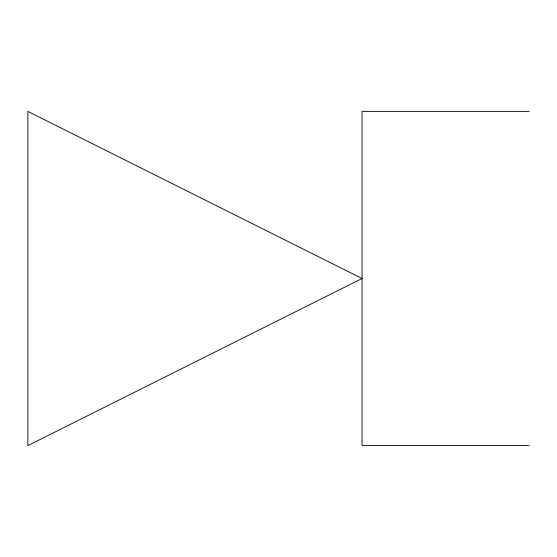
<?xml version="1.0" encoding="UTF-8"?>
<svg xmlns="http://www.w3.org/2000/svg" width="557" height="557" viewBox="0 0 557 557"><rect width="100%" height="100%" fill="white"/><g stroke="black" fill="none" stroke-linecap="round" stroke-linejoin="round"><path stroke-width="0.84" d="M529.15 111.4L362.05 111.4L362.05 445.6L529.15 445.6M362.05 278.5L27.85 445.6L27.85 111.4L362.05 278.5"/></g></svg>
